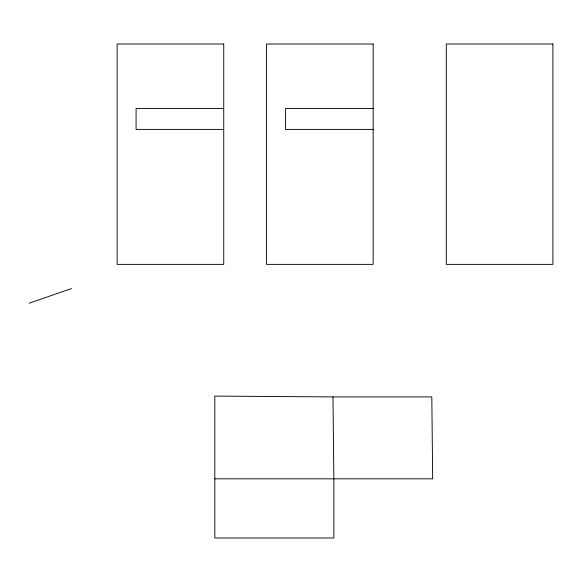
<?xml version="1.0" encoding="UTF-8"?>
<svg xmlns="http://www.w3.org/2000/svg" width="582" height="582" viewBox="0 0 582 582"><rect width="100%" height="100%" fill="white"/><g stroke="black" fill="none" stroke-linecap="round" stroke-linejoin="round"><path stroke-width="0.87" d="M29.1 303.229L71.47 288.577M223.735 108.565L136.086 108.565L136.086 129.408L223.735 129.408M373.171 108.565L285.515 108.565L285.515 129.408L373.171 129.408M332.977 396.917L333.857 478.833L333.857 537.986L214.823 537.986L214.823 396.095L332.977 396.917L431.808 396.917L432.681 478.833L214.823 478.833M223.735 44.014L117.128 44.014L117.128 264.373L223.735 264.373L223.735 44.014M373.171 44.014L266.556 44.014L266.556 264.373L373.171 264.373L373.171 44.014M552.9 44.014L446.292 44.014L446.292 264.373L552.9 264.373L552.9 44.014"/></g></svg>
